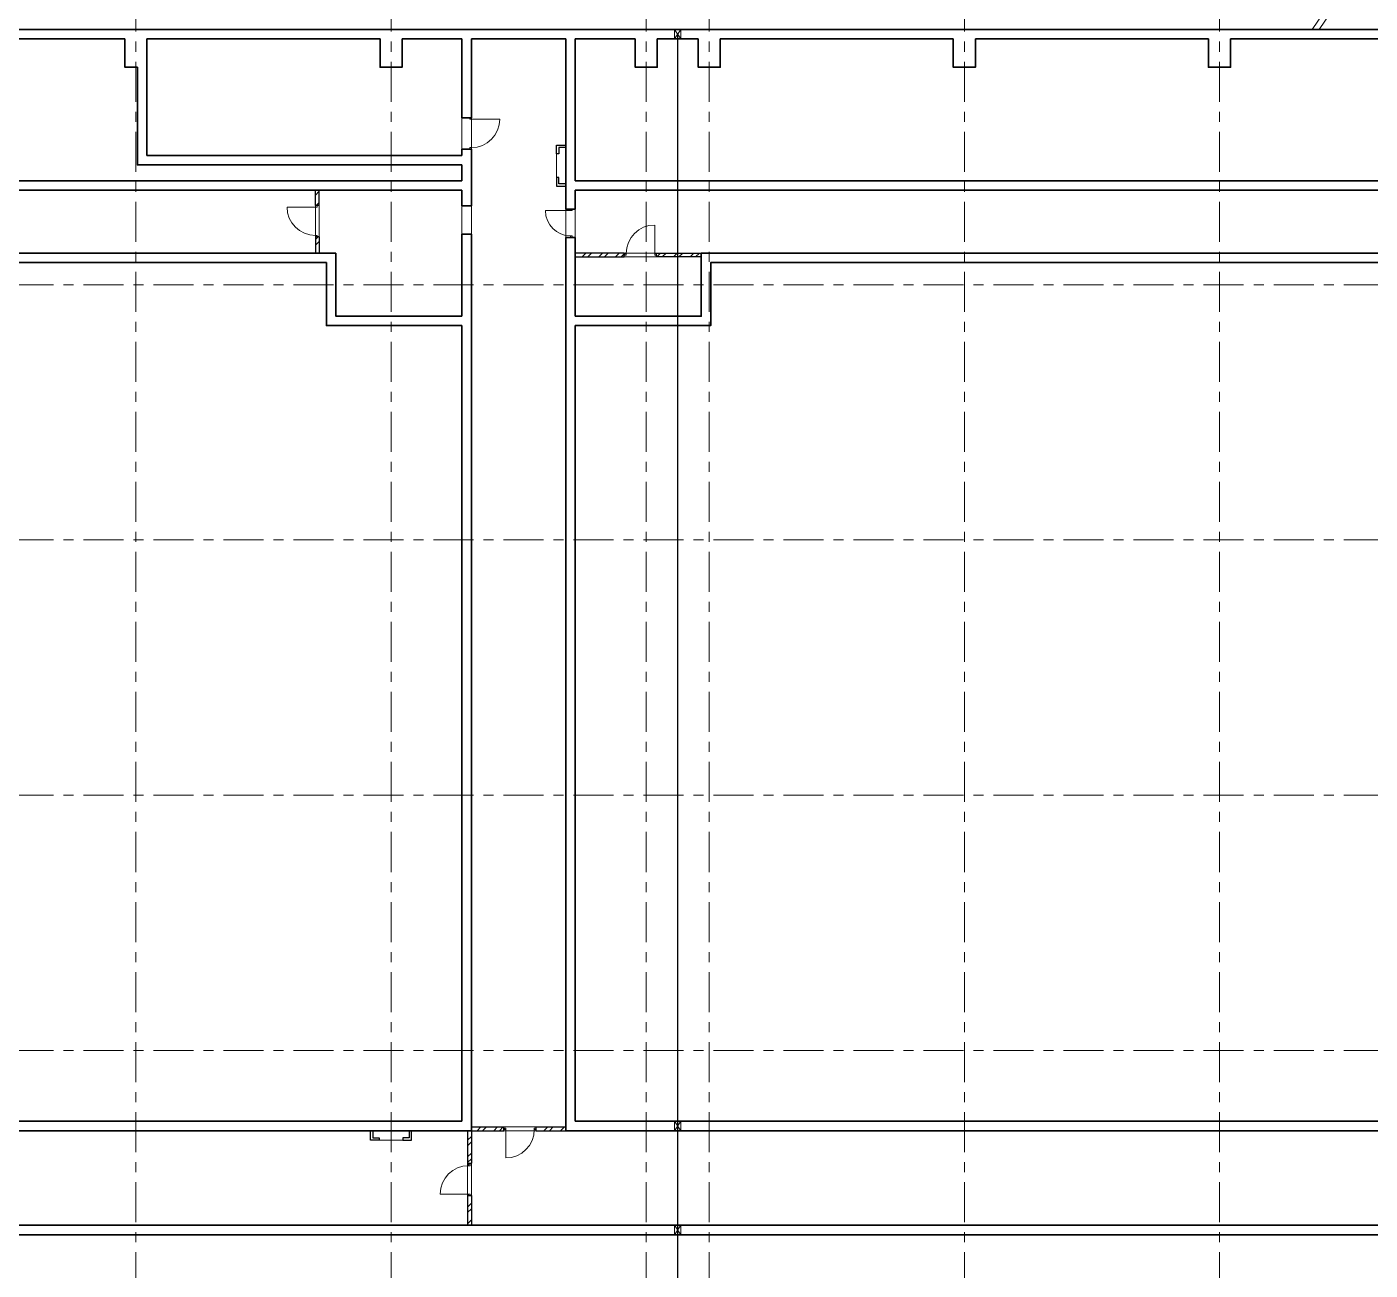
# Model space of a CAD drawing. Header units: millimetres. Extents: x -813692 to 807431, y 0 to 1813163.
# Drawn here: x -119570 to -76926, y 828903 to 868360 of the extents above; entities that cross this region are included whole.
import ezdxf

# ---------------------------------------------------------------- set-up
doc = ezdxf.new("R2010")
doc.units = ezdxf.units.MM
doc.linetypes.add('Линия сетки', pattern=[22.225, 12.7, -3.175, 3.175, -3.175])
for name, color, linetype, lineweight in [('A-ANNO-DIMS', 7, 'Continuous', 9), ('KR_0.2', 252, 'Continuous', 20), ('KR_0.35', 252, 'Continuous', 35), ('S-GRID', 252, 'Continuous', 9), ('АР_двери', 252, 'Continuous', 0), ('АР_кирпич120', 252, 'Continuous', 30), ('АР_кирпичные перегородки 120', 252, 'Continuous', 30), ('АР_монолит', 252, 'Continuous', 50), ('АР_Площади', 252, 'Continuous', 0), ('АР_тонкая линия', 252, 'Continuous', 5)]:
    doc.layers.add(name, color=color, linetype=linetype, lineweight=lineweight)
doc.layers.add('АР_обшивка коробов', color=252, linetype='Continuous')
pattern_1 = [(45, (-1241.95, 1181845.07), (-265.16504, 265.16504), []), (45, (-1065.17, 1181845.07), (-265.16504, 265.16504), [])]

# ---------------------------------------------------------------- blocks, each defined once
blk = doc.blocks.new('КР_подвал')
at = {"layer": 'Defpoints', "ltscale": 200}
blk.add_lwpolyline([(138450, 11900), (138450, 84500)], dxfattribs=at)
at = {"layer": 'KR_0.2', "ltscale": 200}
for points in [[(138350, 84650), (138350, 84350)], [(138350, 84350), (138550, 84650)], [(138350, 84650), (138550, 84350)], [(138550, 84650), (138550, 84350)], [(138350, 50000), (138350, 49700)], [(138350, 49700), (138550, 50000)], [(138350, 50000), (138550, 49700)], [(138550, 50000), (138550, 49700)], [(138350, 46700), (138350, 46400)], [(138350, 46400), (138550, 46700)], [(138350, 46700), (138550, 46400)], [(138550, 46700), (138550, 46400)]]:
    blk.add_lwpolyline(points, dxfattribs=at)
for points in [[(131600, 80850), (131900, 80850), (131900, 81850), (131600, 81850)], [(131600, 78150), (131900, 78150), (131900, 79050), (131600, 79050)], [(134900, 78050), (135200, 78050), (135200, 78950), (134900, 78950)]]:
    blk.add_lwpolyline(points, close=True, dxfattribs=at)
at = {"layer": 'KR_0.35', "ltscale": 200}
for points in [[(2001, 17018), (47620, 84650), (238650, 84650)], [(113500, 84350), (120900, 84350)], [(120900, 84350), (120900, 83450), (121300, 83450)], [(121600, 84350), (129000, 84350)], [(121600, 84350), (121600, 80650), (131600, 80650)], [(129000, 84350), (129000, 83450), (129700, 83450), (129700, 84350)], [(129700, 84350), (131600, 84350)], [(131600, 81850), (131600, 84350)], [(131900, 84350), (134900, 84350)], [(131900, 81850), (131900, 84350)], [(134900, 78950), (134900, 84350)], [(135200, 84350), (137100, 84350)], [(135200, 79850), (135200, 84350)], [(137100, 84350), (137100, 83450), (137800, 83450), (137800, 84350)], [(137800, 84350), (139100, 84350)], [(139100, 84350), (139100, 83450), (139800, 83450), (139800, 84350)], [(139800, 84350), (147200, 84350)], [(147200, 84350), (147200, 83450), (147900, 83450), (147900, 84350)], [(147900, 84350), (155300, 84350)], [(155300, 84350), (155300, 83450), (156000, 83450), (156000, 84350)], [(156000, 84350), (163400, 84350)], [(121300, 83450), (121300, 80350), (131600, 80350)], [(131600, 81850), (131900, 81850)], [(131600, 80650), (131600, 80850)], [(131600, 80850), (131900, 80850)], [(131900, 79050), (131900, 80850)], [(131600, 79850), (131600, 80350)], [(62300, 79850), (131600, 79850)], [(135200, 79850), (224700, 79850)], [(62300, 79550), (131600, 79550)], [(131600, 79050), (131600, 79550)], [(135200, 79550), (224700, 79550)], [(135200, 78950), (135200, 79550)], [(131600, 79050), (131900, 79050)], [(134900, 78950), (135200, 78950)], [(131600, 75550), (131600, 78150)], [(131600, 78150), (131900, 78150)], [(131900, 49700), (131900, 78150)], [(134900, 49700), (134900, 78050)], [(134900, 78050), (135200, 78050)], [(135200, 75550), (135200, 78050)], [(62300, 75550), (66300, 75550), (66300, 77550), (127600, 77550)], [(131600, 75250), (127300, 75250), (127300, 77250), (66600, 77250), (66600, 75250), (62300, 75250)], [(127600, 77550), (127600, 75550), (131600, 75550)], [(135200, 75550), (139200, 75550), (139200, 77550)], [(135200, 75250), (139500, 75250), (139500, 77250), (224700, 77250)], [(139200, 77550), (224700, 77550)], [(131600, 50000), (131600, 75250)], [(135200, 50000), (135200, 75250)], [(62300, 50000), (131600, 50000)], [(135200, 50000), (224700, 50000)], [(62000, 49700), (131900, 49700)], [(134900, 49700), (225000, 49700)], [(62000, 46700), (238600, 46700)], [(62300, 46400), (238300, 46400)]]:
    blk.add_lwpolyline(points, dxfattribs=at)
blk = doc.blocks.new('Д-1000-ОП-П')
at = {"layer": 'АР_двери'}
for points in [[(-1699.5, -550), (-1699.5, 350)], [(-1699.5, -550), (-1749.5, -550), (-1749.5, -600), (-1699.5, -600), (-1699.5, -550)], [(-749.5, -550), (-799.5, -550), (-799.5, -600), (-749.5, -600), (-749.5, -550)]]:
    blk.add_lwpolyline(points, dxfattribs=at)
blk.add_arc((-1699.5, -550), 900, 0, 90, dxfattribs=at)
blk = doc.blocks.new('Оси200')
at = {"layer": 'S-GRID', "linetype": 'Линия сетки', "ltscale": 100}
for points in [[(-283103.6, -127703.3), (-283103.8, -221903.3)], [(-275003.6, -127703.3), (-275003.8, -221903.3)], [(-266903.6, -127703.3), (-266903.8, -221903.3)], [(-264903.6, -127703.3), (-264903.8, -221903.3)], [(-256803.6, -127703.3), (-256803.8, -221903.3)], [(-248703.6, -127703.3), (-248703.8, -221903.3)], [(-165703.8, -128903.8), (-412703.7, -128903.3)], [(-165703.8, -137003.8), (-412703.7, -137003.3)], [(-165703.8, -145104.1), (-412703.7, -145103.6)], [(-165703.8, -153204.1), (-412703.7, -153203.6)], [(-165703.8, -161304.1), (-412703.7, -161303.6)]]:
    blk.add_lwpolyline(points, dxfattribs=at)
blk = doc.blocks.new('Д-900-ОП-Л')
at = {"layer": 'АР_двери'}
for points in [[(-197, -399), (-197, 401)], [(-1047, -399), (-997, -399), (-997, -449), (-1047, -449), (-1047, -399)], [(-197, -399), (-147, -399), (-147, -449), (-197, -449), (-197, -399)]]:
    blk.add_lwpolyline(points, dxfattribs=at)
blk.add_arc((-197, -399), 800, 90, 180, dxfattribs=at)
blk = doc.blocks.new('Д-1000-ОП-Л')
at = {"layer": 'АР_двери'}
for points in [[(-318.5, -560), (-318.5, 340)], [(-1268.5, -560), (-1218.5, -560), (-1218.5, -610), (-1268.5, -610), (-1268.5, -560)], [(-318.5, -560), (-268.5, -560), (-268.5, -610), (-318.5, -610), (-318.5, -560)]]:
    blk.add_lwpolyline(points, dxfattribs=at)
blk.add_arc((-318.5, -560), 900, 90, 180, dxfattribs=at)

msp = doc.modelspace()

# ---------------------------------------------------------------- hatches: boundary and pattern name
at = {"layer": 'АР_кирпичные перегородки 120', "lineweight": 0}
h = msp.add_hatch(dxfattribs=at)
h.set_pattern_fill('ANSI32', color=256, scale=1000)
h.set_pattern_definition(pattern_1)
h.paths.add_polyline_path([(-110288.7, 863177.6), (-110408.7, 863177.6), (-110408.7, 862692.3), (-110358.7, 862692.3), (-110288.7, 862692.3)])
h.paths.add_polyline_path([(-110288.7, 861692.3), (-110408.7, 861692.3), (-110408.7, 861177.6), (-110288.7, 861177.6)])
h = msp.add_hatch(dxfattribs=at)
h.set_pattern_fill('ANSI32', color=256, scale=1000)
h.set_pattern_definition(pattern_1)
h.paths.add_polyline_path([(-100603.1, 861177.6), (-102158.6, 861177.6), (-102158.6, 861057.6), (-100603.1, 861057.6)])
h = msp.add_hatch(dxfattribs=at)
h.set_pattern_fill('ANSI32', color=256, scale=1000)
h.set_pattern_definition([(45, (71658.05, 1181845.07), (-265.16504, 265.16504), []), (45, (71834.83, 1181845.07), (-265.16504, 265.16504), [])])
h.paths.add_polyline_path([(-99573.3, 861119.7), (-99573.3, 861057.6), (-98158.7, 861057.6), (-98158.7, 861177.6), (-99623.3, 861177.6), (-99623.3, 861119.7)])
h = msp.add_hatch(dxfattribs=at)
h.set_pattern_fill('ANSI32', color=256, scale=1000)
h.set_pattern_definition(pattern_1)
h.paths.add_polyline_path([(-105458.7, 831267.6), (-105578.7, 831267.6), (-105578.7, 830327.6), (-105458.7, 830327.6)])
h.paths.add_polyline_path([(-105458.7, 833327.6), (-105578.7, 833327.6), (-105578.7, 832297.6), (-105458.7, 832297.6)])
h.paths.add_polyline_path([(-105458.7, 833447.6), (-105458.7, 833327.6), (-104428.7, 833327.6), (-104428.7, 833447.6)])
h.paths.add_polyline_path([(-102458.7, 833327.6), (-102458.7, 833447.6), (-103398.7, 833447.6), (-103398.7, 833327.6)])

# ---------------------------------------------------------------- linework, layer by layer
at = {"layer": 'Defpoints', "ltscale": 200}
msp.add_lwpolyline([(-98908.6, 795527.9), (-98908.6, 868127.9)], dxfattribs=at)
at = {"layer": 'АР_кирпич120', "color": 1}
for p, q in [((-105578.7, 833327.6), (-105578.7, 832297.6)), ((-105458.7, 833447.6), (-104428.7, 833447.6)), ((-105458.7, 833327.6), (-105458.7, 832297.6)), ((-105458.7, 833327.6), (-104428.7, 833327.6)), ((-104428.7, 833327.6), (-104428.7, 833447.6)), ((-103398.7, 833447.6), (-102458.7, 833447.6)), ((-103398.7, 833327.6), (-103398.7, 833447.6)), ((-103398.7, 833327.6), (-102458.7, 833327.6)), ((-105578.7, 832297.6), (-105458.7, 832297.6)), ((-105578.7, 831267.6), (-105578.7, 830327.6)), ((-105578.7, 831267.6), (-105458.7, 831267.6)), ((-105458.7, 831267.6), (-105458.7, 830327.6))]:
    msp.add_line(p, q, dxfattribs=at)
at = {"layer": 'АР_кирпич120'}
for points in [[(-110408.7, 862692.3), (-110408.7, 863177.6)], [(-110288.7, 862692.3), (-110288.7, 863177.6)], [(-110288.7, 862692.3), (-110408.7, 862692.3)], [(-110408.7, 861692.3), (-110408.7, 861177.6)], [(-110288.7, 861692.3), (-110408.7, 861692.3)], [(-110288.7, 861692.3), (-110288.7, 861177.6)]]:
    msp.add_lwpolyline(points, dxfattribs=at)
at = {"layer": 'АР_кирпич120', "ltscale": 0.5}
for points in [[(-102158.6, 861057.6), (-100603.1, 861057.6), (-100603.1, 861177.6), (-102158.6, 861177.6)], [(-98158.7, 861057.6), (-99578.1, 861057.6), (-99578.1, 861177.6), (-98158.7, 861177.6)]]:
    msp.add_lwpolyline(points, dxfattribs=at)
at = {"layer": 'АР_обшивка коробов', "lineweight": 30}
for points in [[(-102758.9, 864327), (-102758.9, 864602), (-102458.7, 864602), (-102458.7, 864527), (-102683.7, 864527), (-102683.7, 864327), (-102758.9, 864327)], [(-102758.9, 863577.3), (-102758.9, 863302.3), (-102458.7, 863302.3), (-102458.7, 863377.3), (-102683.7, 863377.3), (-102683.7, 863577.3), (-102758.9, 863577.3)], [(-108383.5, 833027.4), (-108658.5, 833027.4), (-108658.5, 833327.6), (-108583.5, 833327.6), (-108583.5, 833102.6), (-108383.5, 833102.6), (-108383.5, 833027.4)], [(-107633.8, 833027.4), (-107358.8, 833027.4), (-107358.8, 833327.6), (-107433.8, 833327.6), (-107433.8, 833102.6), (-107633.8, 833102.6), (-107633.8, 833027.4)]]:
    msp.add_lwpolyline(points, dxfattribs=at)
at = {"layer": 'АР_Площади', "ltscale": 0.5}
for points in [[(-115758.7, 864277.6), (-115758.6, 867977.6), (-108358.7, 867977.6), (-108358.7, 867077.7), (-107658.6, 867077.7), (-107658.7, 867977.6), (-105758.6, 867977.6), (-105758.6, 864277.6), (-115758.7, 864277.6)], [(-105458.6, 833447.6), (-105458.6, 861777.7), (-105758.6, 861777.6), (-105758.7, 859177.7), (-109758.6, 859177.7), (-109758.6, 861177.6), (-110288.7, 861177.6), (-110288.7, 863177.7), (-105758.7, 863177.6), (-105758.7, 862677.7), (-105458.7, 862677.7), (-105458.7, 867977.6), (-102458.7, 867977.6), (-102458.7, 864602), (-102758.9, 864602), (-102758.9, 863302.3), (-102458.7, 863302.3), (-102458.7, 833447.6), (-105458.6, 833447.6)], [(-147683.3, 832297.6), (-147683.3, 833327.6), (-105578.7, 833327.6), (-105578.7, 830327.6), (-147683.3, 830327.6), (-147683.3, 831267.6)]]:
    msp.add_lwpolyline(points, dxfattribs=at)
for points in [[(-170413.4, 863177.6), (-110408.7, 863177.6), (-110408.7, 861177.7), (-170413.4, 861177.7)], [(-102158.7, 863177.6), (-72740.1, 863177.6), (-72740.1, 861177.7), (-102158.7, 861177.7)], [(-102158.6, 861057.6), (-98158.7, 861057.6), (-98158.7, 859177.7), (-102158.6, 859177.7)], [(-147683.3, 833327.6), (-108658.5, 833327.6), (-108658.5, 833027.4), (-107358.8, 833027.4), (-107358.8, 833327.6), (-105578.7, 833327.6), (-105578.7, 830327.7), (-147683.3, 830327.7)], [(-105458.7, 833327.6), (-58058.5, 833327.6), (-58058.5, 833027.6), (-56758.8, 833027.6), (-56758.8, 833327.6), (-46258.7, 833327.6), (-46258.7, 830327.7), (-105458.7, 830327.7)]]:
    msp.add_lwpolyline(points, close=True, dxfattribs=at)
at = {"layer": 'АР_тонкая линия'}
for p, q in [((-78768.9, 868277.6), (-76936.3, 870985.9)), ((-78539.5, 868277.6), (-76707.1, 870985.5))]:
    msp.add_line(p, q, dxfattribs=at)

# ---------------------------------------------------------------- block references
at = {"layer": 'A-ANNO-DIMS', "color": 18, "lineweight": 0, "true_color": 0x000000}
msp.add_blockref('Оси200', (166995, 997181.2), dxfattribs=at)
at = {"layer": 'АР_двери', "color": 0}
for name, p, rotation in [('Д-1000-ОП-П', (-104908.7, 863728.1), 270), ('Д-1000-ОП-Л', (-110968.7, 862960.8), 90), ('Д-900-ОП-Л', (-102707.7, 862724.6), 90), ('Д-1000-ОП-Л', (-104679.4, 832802.6), 180), ('Д-1000-ОП-П', (-106095.5, 833017.1), 89.99999999999997)]:
    msp.add_blockref(name, p, dxfattribs=dict(at, rotation=rotation))
msp.add_blockref('Д-1000-ОП-Л', (-99320.6, 861729.8), dxfattribs=at)
at = {"layer": 'АР_монолит'}
msp.add_blockref('КР_подвал', (-237358.6, 783627.7), dxfattribs=at)

doc.saveas('drawing.dxf')
